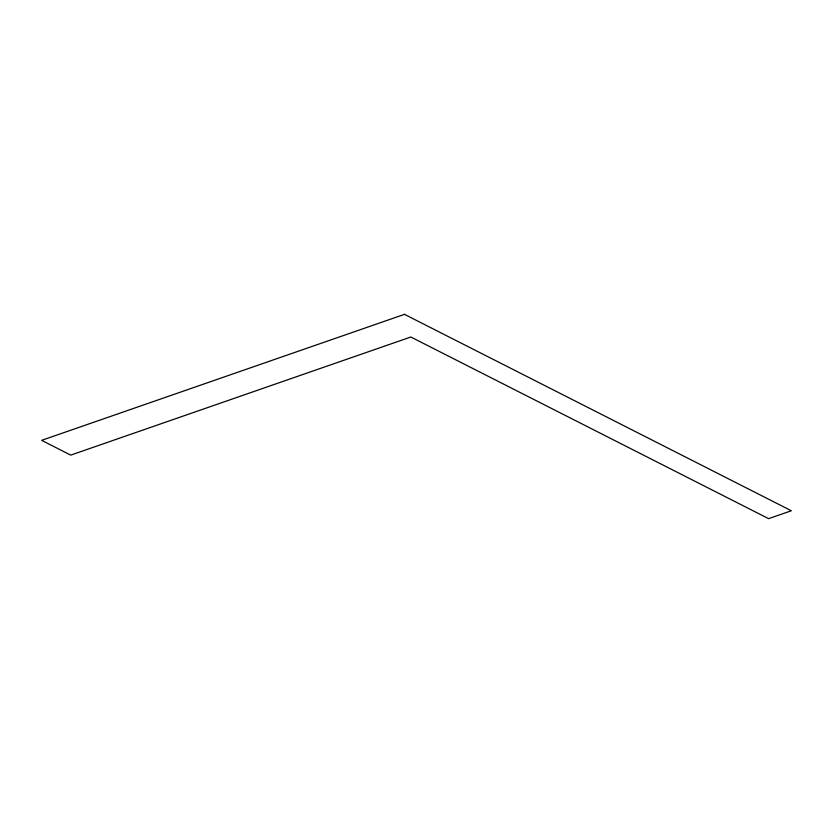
<?xml version="1.0" encoding="UTF-8"?>
<svg xmlns="http://www.w3.org/2000/svg" width="833" height="833" viewBox="0 0 833 833"><rect width="100%" height="100%" fill="white"/><g stroke="black" fill="none" stroke-linecap="round" stroke-linejoin="round"><path stroke-width="1.25" d="M404.484 314.343L41.65 440.345L70.743 455.12L410.836 337.011L768.609 518.657L791.35 510.764L404.484 314.343"/></g></svg>
